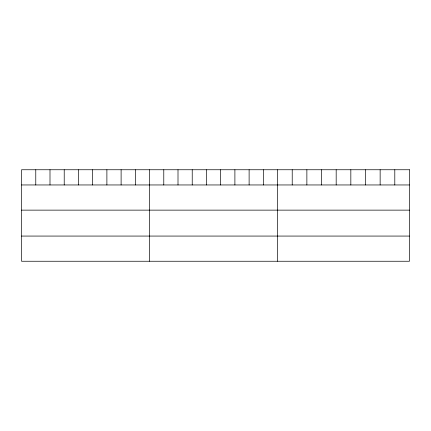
<?xml version="1.0" encoding="UTF-8"?>
<svg xmlns="http://www.w3.org/2000/svg" width="431" height="431" viewBox="0 0 431 431"><rect width="100%" height="100%" fill="white"/><g stroke="black" fill="none" stroke-linecap="round" stroke-linejoin="round"><path stroke-width="0.65" d="M21.55 184.958L409.45 184.958M21.55 210.134L409.45 210.134M21.55 236.069L409.45 236.069M394.796 169.749L394.796 184.958M380.142 169.749L380.142 184.958M365.488 169.749L365.488 184.958M350.834 169.749L350.834 184.958M336.18 169.749L336.18 184.958M321.526 169.749L321.526 184.958M306.872 169.749L306.872 184.958M292.218 169.749L292.218 184.958M277.564 169.749L277.564 261.251M263.341 169.749L263.341 184.958M249.118 169.749L249.118 184.958M234.895 169.749L234.895 184.958M220.672 169.749L220.672 184.958M206.449 169.749L206.449 184.958M192.226 169.749L192.226 184.958M178.003 169.749L178.003 184.958M163.78 169.749L163.78 184.958M149.557 169.749L149.557 261.251M135.334 169.749L135.334 184.958M121.111 169.749L121.111 184.958M106.888 169.749L106.888 184.958M92.665 169.749L92.665 184.958M78.442 169.749L78.442 184.958M64.219 169.749L64.219 184.958M49.996 169.749L49.996 184.958M35.773 169.749L35.773 184.958M409.45 169.749L21.55 169.749L21.55 261.251L409.45 261.251L409.45 169.749"/></g></svg>
